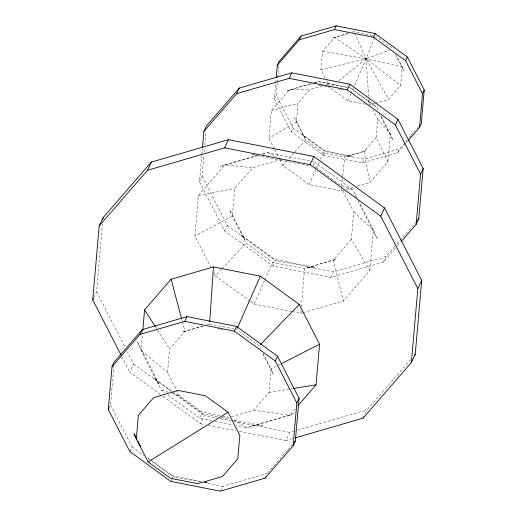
<?xml version="1.0" encoding="UTF-8"?>
<svg xmlns="http://www.w3.org/2000/svg" width="517" height="517" viewBox="0 0 517 517"><rect width="100%" height="100%" fill="white"/><g stroke="black" fill="none" stroke-linecap="round" stroke-linejoin="round"><path stroke-width="0.39" stroke-dasharray="2.58 1.94" d="M207.214 324.779L209.521 324.107L209.631 322.498M292.37 311.609L300.965 313.302L301.152 310.911M301.463 306.924L304.481 268.666L336.315 259.217L306.329 267.935L310.762 267.069L315.241 267.36L274.65 259.379L241.025 234.892L244.845 239.487L229.703 209.934L232.327 216.112L246.189 243.158L272.595 262.39L304.481 268.666M93.713 297.792L96.601 291.659L102.489 224.158M108.925 408.178L110.515 404.792L113.914 365.881M142.705 331.294L141.038 350.397L161.414 390.173L165.298 393.004M219.725 415.506L201.856 411.991L179.328 395.589L167.508 372.518L169.563 348.969L184.944 331.248L202.606 326.117M395.324 248.36L383.336 262.171L330.867 277.416L272.814 265.997L224.727 230.976L199.497 181.725L201.792 155.391M201.863 154.596L202.347 149.006M211.24 267.98L194.864 236.017L198.405 195.42L224.914 164.865L257.279 155.462M199.497 181.725L202.108 176.168L203.918 155.423M204.196 152.231L204.545 148.237M204.822 145.044L206.012 131.48M281.584 159.352L252.768 167.728L234.737 188.498L232.327 216.112L194.864 236.017M274.398 149.006L268.93 138.33L271.341 110.722L289.365 89.945L310.601 83.78M405.418 143.661L397.567 152.715L362.411 162.933L323.513 155.281L291.291 131.816L274.391 98.818L275.716 83.58M275.787 82.778L276.136 78.771M274.391 98.818L276.143 95.096L277.19 83.063M277.261 82.261L277.61 78.254M277.681 77.453L278.728 65.42M231.351 416.67L253.627 410.201L269.002 392.481L271.057 368.931L263.179 353.55M322.434 85.848L310.077 89.435L297.999 103.355L296.39 121.857L305.67 139.978L323.364 152.864L344.729 157.065L366.055 150.738L345.963 156.573L348.936 155.998L351.941 156.192L324.741 150.848L302.212 134.439L304.772 137.516L294.625 117.714L296.39 121.857L268.93 138.33M325.193 78.106L320.908 69.743L322.524 51.248L334.602 37.327L347.728 33.508M303.272 312.63L343.34 300.984L369.849 270.436L351.321 239.513L353.731 211.905L342.06 189.132M357.001 186.256L369.894 182.507L387.924 161.737L376.111 137.535L377.727 119.039L373.087 109.979M369.849 270.436L373.39 229.832L358.475 200.712M387.924 161.737L390.329 134.123L380.848 115.621M375.426 103.161L388.558 99.342L400.636 85.421L402.245 66.926L396.533 55.771M279.871 159.682L282.786 165.375L309.192 184.614L341.078 190.883L341.504 186.954M341.588 186.165L342.603 176.73M342.693 175.942L344.729 157.065M311.053 161.155L314.181 161.769L313.464 165.621L316.042 167.502M211.976 420.767L200.253 418.46L201.856 411.991M374.676 37.392L366.081 58.77L353.634 87.496M365.293 104.175L347.889 100.75L350.759 94.126M351.075 93.39L353.311 88.233M237.361 327.998L236.715 329.458L259.243 345.86L260.671 348.658M250.835 301.721L254.073 304.08L264.471 280.673M264.794 279.943L272.595 262.39M309.192 184.614L316.281 168.736M316.604 168.019L319.176 162.241M320.469 159.359L323.364 152.864M160.348 394.465L129.857 372.259L133.703 364.084L127.46 351.896M224.727 230.976L227.338 225.418L202.108 176.168M129.806 451.535L132.035 446.798L110.515 404.792M291.291 131.816L293.042 128.087L276.143 95.096M323.513 155.281L325.264 151.559L364.162 159.204L399.318 148.993L407.17 139.939M170.823 481.411L171.78 479.382M172.096 478.703L173.053 476.668L200.564 482.083M272.814 265.997L275.425 260.439L333.484 271.858L385.953 256.613L394.814 246.402M162.945 396.358L200.57 423.766L204.415 415.59L217.062 418.079M362.411 162.933L364.162 159.204M220.339 491.15L222.568 486.407L267.328 473.404M330.867 277.416L333.484 271.858M397.567 152.715L399.318 148.993M239.306 431.385L285.946 440.555L289.791 432.38L293.65 431.262M383.336 262.171L385.953 256.613M365.357 413.367L366.96 409.962L410.511 359.767M376.111 137.535L364.033 151.455L369.894 182.507M409.264 137.522L410.834 135.713M411.358 135.111L413.451 132.695M413.981 132.094L415.028 130.885M417.122 128.475L418.169 127.266M405.942 143.06L407.512 141.251M351.321 239.513L333.297 260.29L343.34 300.984M396.894 243.998L415.655 222.388M397.405 245.956L400.533 242.357M295.233 408.779L289.52 415.364L247.139 427.682L236.198 425.53M267.851 472.796L287.4 450.268M287.93 449.661L292.157 444.788M282.786 165.375L294.496 152.379M295.026 151.791L305.67 139.978M250.189 301.249L215.24 275.794L221.321 269.383M221.871 268.801L246.189 243.158M332.67 85.861L336.38 82.849M338.855 80.839L366.081 58.77L389.23 50.188M280.33 364.207L271.057 368.931L273.299 374.198L262.539 353.195M352.361 32.164L353.906 31.718L372.899 35.447M348.031 33.553L332.58 38.045L334.602 37.327L366.081 58.77L400.636 85.421M314.388 82.675L318.181 81.576L346.959 87.231M310.95 83.864L286.347 91.018L289.365 89.945L310.077 89.435M314.795 82.746L316.333 82.3L314.859 82.688M326.298 84.723L329.387 83.825L346.791 87.25M374.657 103.381L369.248 104.951L368.815 98.585M262.668 153.892L267.295 152.554L310.271 161.007M257.608 155.649L220.475 166.435L224.914 164.865L252.768 167.728M262.255 154.299L264.575 153.62L262.623 154.131M341.078 190.883L343.353 190.224M346.384 189.338L353.971 187.135M203.291 326.078L182.365 332.16L184.944 331.248L182.462 321.936M300.965 313.302L302.503 312.856M297.508 430.138L366.96 409.962M285.946 440.555L292.893 438.539M271.341 110.722L297.999 103.355M320.908 69.743L366.081 58.77L402.245 66.926L404.01 71.062L395.318 54.091M198.405 195.42L234.737 188.498M269.002 392.481L289.727 389.101M290.522 388.971L292.913 388.584M254.105 154.803L251.462 154.46L311.163 166.203M253.627 410.201L289.52 415.364L293.953 413.794L249.86 426.609L256.38 425.342L262.966 425.769L233.122 419.901M322.524 51.248L366.081 58.77L388.558 99.342M347.734 87.386L350.752 88.026L376.473 107.077L378.664 111.349M311.324 83.638L313.664 84.103M318.349 85.021L320.689 85.479M321.471 85.635L323.81 86.093M324.592 86.249L326.938 86.714M327.713 86.862L330.059 87.328M337.866 88.859L340.205 89.318M340.987 89.473L344.109 90.087M254.073 304.08L291.588 311.454M209.521 324.107L233.606 328.844M217.651 328.618L220.009 329.083M220.798 329.239L223.157 329.704M222.833 416.12L229.05 417.342M217.411 416.812L203.271 414.033L173.996 392.707M221.341 417.581L229.981 419.281M220.229 418.699L232.876 421.187M233.665 421.342L289.791 432.38M215.098 421.381L233.07 424.916M200.57 423.766L205.314 424.696M208.474 425.317L236.146 430.758M201.501 481.489L172.387 475.763L147.623 457.726M207.634 483.473L222.568 486.407M318.181 81.576L329.387 83.825M161.414 390.173L168.135 392.203M172.613 393.56L179.328 395.589M357.021 197.875L353.014 190.062L339.876 184.86L316.688 167.967M267.295 152.554L276.582 156.974M233.225 419.726L247.139 427.682M375.271 35.919L392.965 48.805L393.676 50.201M350.067 87.845L376.473 107.077M347.889 100.75L330.195 87.864L329.122 85.77M293.042 128.087L325.264 151.559M314.181 161.769L353.014 190.062M227.338 225.418L275.425 260.439M171.392 390.813L153.827 378.017L156.018 379.989L159.436 384.777L137.173 341.317L141.038 350.397L167.508 372.518M133.703 364.084L171.327 391.492M171.98 391.964L204.415 415.59M167.889 394.885L200.253 418.46M132.035 446.798L143.758 455.335M148.314 458.65L173.053 476.668M353.731 211.905L373.39 229.832L377.261 238.919L357.913 201.158M377.727 119.039L390.329 134.123L392.959 140.301L379.62 114.27M155.352 326.679L157.071 329.381M157.504 330.059L169.563 348.969M354.992 195.458L355.767 196.725M368.44 100.918L370.586 105.1M326.621 80.898L328.767 85.079M274.766 149.717L279.503 158.971M213.786 272.95L215.24 275.794M96.601 291.659L125.256 347.592M121.773 356.484L129.857 372.259M354.565 33.178L366.081 58.77L368.757 97.784M181.842 319.609L182.255 321.16"/><path stroke-width="0.78" d="M209.689 321.69L213.469 266.934L260.355 276.156L299.194 304.442L319.571 344.212L316.029 384.816L297.837 405.78M121.043 355.05L92.75 299.834L99.199 225.903L103.045 217.728L151.319 162.099L228.482 139.674L313.864 156.47L384.577 207.976L421.678 280.395L415.229 354.326L411.383 362.501L363.108 418.13L295.207 437.867M102.909 219.337L103.045 217.728M108.286 409.535L112.027 366.65L114.257 361.913L142.259 329.646L187.012 316.643L236.528 326.382L277.545 356.252L299.065 398.258L295.323 441.137L293.094 445.88L265.092 478.147L220.339 491.15L170.823 481.411L129.806 451.535L108.286 409.535L108.925 408.178M142.776 330.499L144.579 309.799L171.095 279.245L213.469 266.934M136.294 438.862L138.349 415.313L153.723 397.592L178.3 390.445L205.495 395.796L228.023 412.204L239.843 435.269L237.788 458.818L222.413 476.538L197.83 483.686L170.636 478.335L148.114 461.927L136.294 438.862L134.052 433.589L136.921 439.192M202.49 147.416L203.879 131.454L206.496 125.896L239.319 88.064L291.795 72.819L349.847 84.239L397.935 119.259L423.164 168.51L418.783 218.781L416.166 224.339L401.573 241.155M276.207 77.964L277.325 65.136L279.077 61.413L301.075 36.067L336.231 25.85L375.129 33.502L407.344 56.967L424.25 89.964L421.31 123.647L419.558 127.369L408.036 140.643M293.094 445.88L296.836 403.002L299.065 398.258M419.558 127.369L422.492 93.687L424.25 89.964M416.166 224.339L420.547 174.067L423.164 168.51M411.383 362.501L417.833 288.57L421.678 280.395M237.684 327.267L260.355 276.156M99.199 225.903L147.474 170.274L151.319 162.099M92.75 299.834L93.396 298.471M203.879 131.454L236.708 93.622L239.319 88.064M147.474 170.274L224.637 147.849L228.482 139.674M112.027 366.65L140.023 334.389L142.259 329.646M277.325 65.136L299.317 39.79L301.075 36.067M236.708 93.622L289.177 78.377L291.795 72.819M140.023 334.389L184.782 321.38L187.012 316.643M299.317 39.79L334.473 29.572L336.231 25.85M224.637 147.849L310.013 164.645L313.864 156.47M289.177 78.377L347.237 89.796L349.847 84.239M184.782 321.38L234.298 331.119L236.528 326.382M334.473 29.572L373.371 37.224L375.129 33.502M422.492 93.687L405.593 60.689L407.344 56.967M296.836 403.002L275.315 360.995L277.545 356.252M420.547 174.067L395.318 124.823L397.935 119.259M417.833 288.57L380.732 216.151L384.577 207.976M265.092 478.147L265.732 476.79M363.108 418.13L363.755 416.767M417.219 220.585L418.783 218.781M294.27 442.358L295.323 441.137M414.182 355.541L415.229 354.326M260.348 344.71L299.194 304.442M148.114 461.927L228.023 412.204M281.048 363.845L319.571 344.212M293.714 388.454L316.029 384.816M205.1 482.329L207.013 482.574L204.654 482.109M373.371 37.224L405.593 60.689M347.237 89.796L395.318 124.823M310.013 164.645L380.732 216.151M234.298 331.119L275.315 360.995M144.579 309.799L155.352 326.679M137.994 441.292L140.87 446.895M171.095 279.245L181.635 318.834"/></g></svg>
